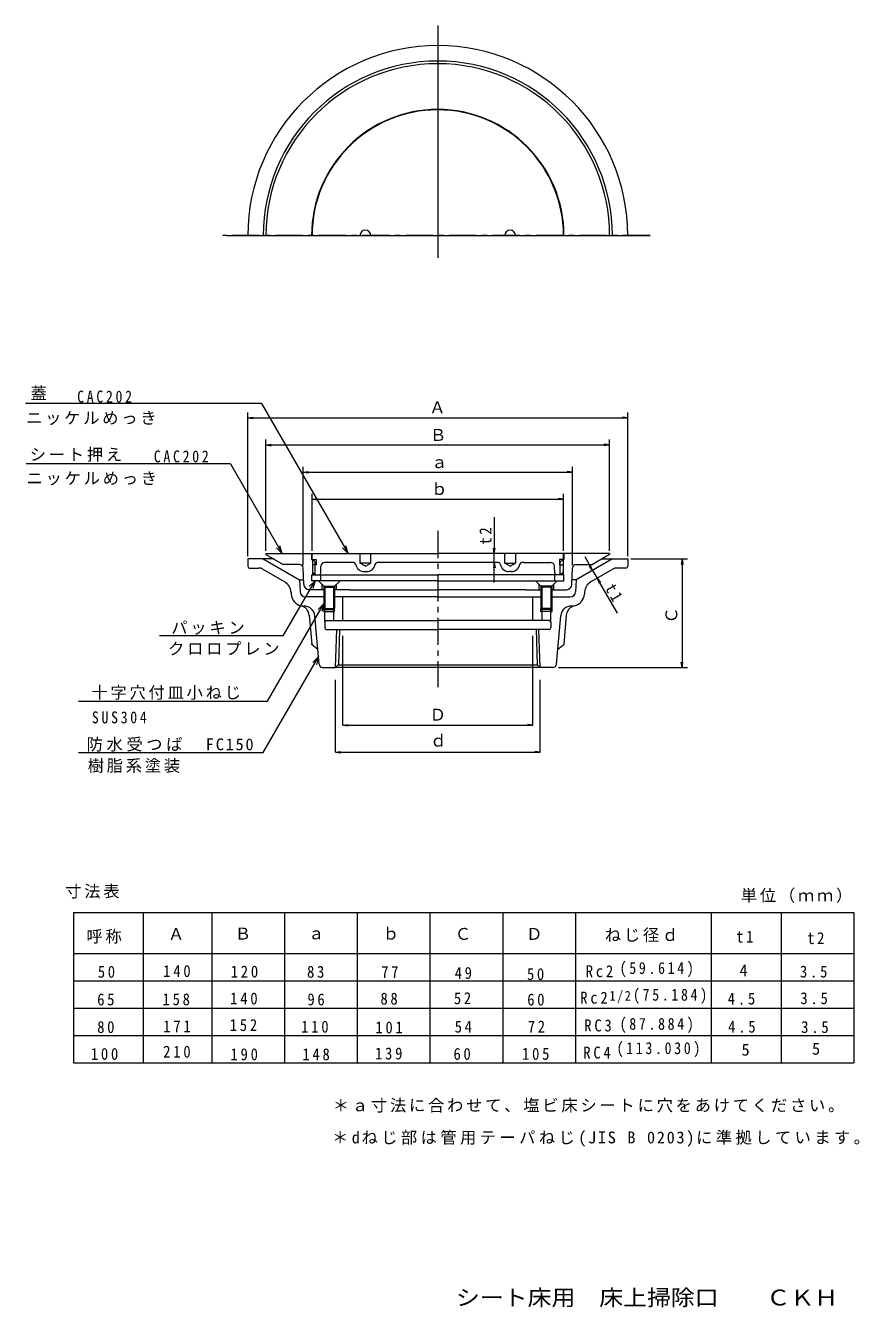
# Model space of a CAD drawing. Units: millimetres on the paper. Extents: x -78 to 76, y -119 to 117.
import ezdxf
from ezdxf.enums import TextEntityAlignment as Align

# ---------------------------------------------------------------- set-up
doc = ezdxf.new("R2010")
doc.units = ezdxf.units.MM
doc.linetypes.add('CHAIN1', pattern=[8, 5, -1, 1, -1])
for name, color, linetype, lineweight in [('0-0_通り芯', 7, 'Continuous', 18), ('0-4_その他', 7, 'Continuous', 18), ('0-5_寸法', 7, 'Continuous', 9), ('0-F', 7, 'Continuous', 9)]:
    doc.layers.add(name, color=color, linetype=linetype, lineweight=lineweight)
doc.layers.add('F-4_F-4ﾚｲﾔ', color=2, linetype='Continuous')
doc.styles.add('ＭＳ ゴシック', font='')
doc.styles.get('ＭＳ ゴシック').set_extended_font_data('MS Gothic')

msp = doc.modelspace()

# ---------------------------------------------------------------- linework, layer by layer
at = {"layer": '0-0_通り芯'}
for p, q in [((-2.095, 117.491), (-2.095, 74.724)), ((-40.989, 78.804), (37.004, 78.804)), ((-32.32, 19.24), (-37.095, 19.24)), ((-37.095, 19.24), (-37.095, 17.907)), ((-33.761, 20.24), (-2.095, 20.24)), ((-25.261, 19.14), (-25.261, 20.24)), ((-25.17, 19.14), (-25.17, 16.307)), ((-16.428, 20.24), (-16.428, 18.484)), ((-14.428, 18.484), (-14.428, 20.24)), ((29.572, 20.24), (-2.095, 20.24)), ((10.239, 18.484), (10.239, 20.24)), ((12.239, 20.24), (12.239, 18.484)), ((20.98, 19.14), (20.98, 16.307)), ((21.072, 19.14), (21.072, 20.24)), ((28.13, 19.24), (32.905, 19.24)), ((32.905, 19.24), (32.905, 17.907)), ((-36.761, 17.573), (-35.153, 17.573)), ((-34.32, 17.348), (-30.303, 15.032)), ((-27.57, 18.24), (-30.586, 18.24)), ((-26.795, 14.54), (-26.903, 17.598)), ((-24.67, 16.307), (-25.17, 16.807)), ((-23.653, 16.632), (-23.611, 17.932)), ((-17.565, 18.565), (-22.945, 18.562)), ((-15.428, 17.907), (-16.428, 18.484)), ((-15.595, 16.907), (-15.261, 16.907)), ((9.101, 18.579), (-13.29, 18.568)), ((11.405, 16.907), (11.072, 16.907)), ((11.239, 17.907), (12.239, 18.484)), ((13.772, 18.582), (13.376, 18.582)), ((13.772, 18.582), (18.755, 18.582)), ((19.464, 16.632), (19.422, 17.932)), ((20.48, 16.307), (20.98, 16.807)), ((22.605, 14.54), (22.714, 17.598)), ((23.38, 18.24), (26.397, 18.24)), ((30.13, 17.348), (26.114, 15.032)), ((32.572, 17.573), (30.964, 17.573)), ((-27.586, 15.382), (-26.853, 15.382)), ((-25.311, 16.307), (-2.095, 16.307)), ((-25.311, 15.24), (-25.311, 16.307)), ((-2.095, 15.24), (-25.311, 15.24)), ((-22.895, 14.04), (-24.095, 15.24)), ((-23.645, 15.24), (-23.645, 16.307)), ((-23.428, 14.573), (-23.428, 13.573)), ((-23.095, 14.24), (-23.095, 10.107)), ((-23.095, 14.24), (-21.095, 14.24)), ((-21.295, 14.04), (-20.095, 15.24)), ((-21.095, 14.24), (-21.095, 10.107)), ((-20.761, 13.573), (-20.761, 14.573)), ((21.122, 16.307), (-2.095, 16.307)), ((-2.095, 15.24), (21.122, 15.24)), ((17.105, 14.04), (15.905, 15.24)), ((16.572, 13.573), (16.572, 14.573)), ((16.905, 14.24), (16.905, 10.107)), ((18.905, 14.24), (16.905, 14.24)), ((18.705, 14.04), (19.905, 15.24)), ((18.905, 14.24), (18.905, 10.107)), ((19.239, 14.573), (19.239, 13.573)), ((19.455, 15.24), (19.455, 16.307)), ((21.122, 15.24), (21.122, 16.307)), ((23.397, 15.382), (22.664, 15.382)), ((-29.136, 13.132), (-29.12, 12.782)), ((-22.895, 12.248), (-26.47, 12.248)), ((-23.095, 13.573), (-25.795, 13.573)), ((-22.895, 14.04), (-22.895, 9.907)), ((-22.895, 14.04), (-21.295, 14.04)), ((-21.295, 14.04), (-21.295, 9.907)), ((-2.095, 12.248), (-21.295, 12.248)), ((-18.311, 13.573), (-21.095, 13.573)), ((-19.595, 7.907), (-19.595, 12.248)), ((-18.311, 13.573), (-2.095, 13.573)), ((14.122, 13.573), (-2.095, 13.573)), ((-2.095, 12.248), (17.105, 12.248)), ((14.122, 13.573), (16.905, 13.573)), ((15.405, 7.907), (15.405, 12.248)), ((17.105, 14.04), (17.105, 9.907)), ((18.705, 14.04), (17.105, 14.04)), ((18.705, 14.04), (18.705, 9.907)), ((18.705, 12.248), (22.28, 12.248)), ((18.905, 13.573), (21.605, 13.573)), ((24.947, 13.132), (24.93, 12.782)), ((-27.303, 10.632), (-26.745, 10.573)), ((-26.778, 10.573), (-26.753, 10.573)), ((-23.095, 10.107), (-22.895, 9.907)), ((-23.095, 10.107), (-23.095, 9.582)), ((-23.095, 9.582), (-22.895, 9.382)), ((-22.895, 7.715), (-22.895, 9.907)), ((-22.895, 9.907), (-21.295, 9.907)), ((-21.295, 9.907), (-21.295, 7.907)), ((-21.095, 9.582), (-21.295, 9.382)), ((16.905, 9.582), (17.105, 9.382)), ((17.105, 9.907), (17.105, 7.907)), ((18.705, 9.907), (17.105, 9.907)), ((18.905, 10.107), (18.705, 9.907)), ((18.705, 7.715), (18.705, 9.907)), ((18.905, 9.582), (18.705, 9.382)), ((18.905, 10.107), (18.905, 9.582)), ((23.114, 10.632), (22.555, 10.573)), ((22.589, 10.573), (22.564, 10.573)), ((-25.77, 8.857), (-25.311, 3.573)), ((-23.978, -0.16), (-24.761, 8.748)), ((-22.928, 7.573), (-22.928, 6.573)), ((-22.595, 7.907), (-2.095, 7.907)), ((18.405, 7.907), (-2.095, 7.907)), ((18.739, 7.573), (18.739, 6.573)), ((19.789, -0.16), (20.572, 8.748)), ((21.58, 8.857), (21.122, 3.573)), ((-22.595, 6.24), (-2.095, 6.24)), ((-20.925, -0.768), (-20.713, 6.24)), ((-20.212, 6.24), (-20.412, -0.269)), ((18.405, 6.24), (-2.095, 6.24)), ((16.023, 6.24), (16.222, -0.269)), ((16.742, -0.768), (16.524, 6.24)), ((-24.178, 2.565), (-25.395, 3.565)), ((19.989, 2.565), (21.205, 3.565)), ((-23.311, -0.768), (-20.928, -0.768)), ((-20.428, -0.268), (-20.928, -0.76)), ((16.739, -0.76), (-20.925, -0.768)), ((-20.428, -0.268), (16.222, -0.269)), ((16.239, -0.76), (7.322, -0.76)), ((16.239, -0.268), (16.739, -0.76)), ((19.122, -0.768), (16.739, -0.768))]:
    msp.add_line(p, q, dxfattribs=at)
at = {"layer": '0-0_通り芯', "linetype": 'CHAIN1', "lineweight": 9}
for p, q in [((-2.095, 117.491), (-2.095, 75.746)), ((37.004, 78.804), (-41.704, 78.804)), ((-2.095, 24.403), (-2.095, -4.35))]:
    msp.add_line(p, q, dxfattribs=at)
at = {"layer": '0-0_通り芯'}
for points in [[(-34.261, 19.24), (-27.586, 15.382), (-27.47, 13.19)], [(-33.761, 20.24), (-33.761, 20.073), (-30.586, 18.24)], [(-25.345, 20.24), (-25.345, 19.14), (-24.503, 19.14)], [(-24.67, 16.307), (-24.67, 18.64), (-25.17, 19.14)], [(-24.503, 19.14), (-24.503, 18.14), (-25.17, 18.14)], [(21.155, 20.24), (21.155, 19.14), (20.314, 19.14)], [(20.314, 19.14), (20.314, 18.14), (20.98, 18.14)], [(20.48, 16.307), (20.48, 18.64), (20.98, 19.14)], [(30.072, 19.24), (23.397, 15.382), (23.28, 13.19)], [(29.572, 20.24), (29.572, 20.073), (26.397, 18.24)], [(-15.428, 17.907), (-14.428, 18.484), (-16.428, 18.484)], [(11.239, 17.907), (10.239, 18.484), (12.239, 18.484)], [(-23.095, 10.107), (-21.095, 10.107), (-21.295, 9.907)], [(-23.095, 9.582), (-21.095, 9.582), (-21.095, 10.107)], [(18.905, 10.107), (16.905, 10.107), (17.105, 9.907)], [(18.905, 9.582), (16.905, 9.582), (16.905, 10.107)]]:
    msp.add_lwpolyline(points, dxfattribs=at)
for centre, radius, start, end in [((-2.095, 78.804), 35, 0, 180), ((-2.095, 78.804), 32.167, 0, 180), ((-2.095, 78.804), 31.667, 0, 180), ((-2.095, 78.804), 23.253, 0, 180), ((-2.095, 78.804), 23.167, 0, 180), ((-15.428, 78.804), 1, 0, 180), ((11.239, 78.804), 1, 360, 180), ((-36.761, 17.907), 0.333, 180, 270), ((-35.153, 15.907), 1.667, 60, 90), ((-27.57, 17.573), 0.667, 2.01111, 90), ((-23.986, 16.648), 0.333, 270, 357.94444), ((-22.945, 17.915), 0.667, 90, 178.01111), ((-17.565, 18.232), 0.333, 9.83023, 90.03009), ((-15.595, 18.573), 1.667, 189.83023, 270), ((-15.261, 18.573), 1.667, 270, 350.23505), ((-13.29, 18.234), 0.333, 90.03009, 170.23505), ((9.101, 18.234), 0.333, 9.76495, 89.96991), ((11.072, 18.573), 1.667, 189.76495, 270), ((11.405, 18.573), 1.667, 270, 350.16977), ((13.376, 18.232), 0.333, 89.96991, 170.16977), ((18.755, 17.915), 0.667, 1.98889, 90), ((19.797, 16.648), 0.333, 182.05556, 270), ((23.38, 17.573), 0.667, 90, 177.98889), ((30.964, 15.907), 1.667, 90, 120), ((32.572, 17.907), 0.333, 270, 360), ((-31.47, 13.007), 2.333, 3.05556, 60), ((-25.795, 14.573), 1, 181.95556, 270), ((21.605, 14.573), 1, 270, 358.04444), ((27.28, 13.007), 2.333, 120, 176.94444), ((-26.778, 12.907), 2.333, 183.04444, 256.9), ((-26.47, 13.248), 1, 183.01111, 270), ((22.28, 13.248), 1, 270, 356.98889), ((22.589, 12.907), 2.333, 283.1, 356.95556), ((-27.761, 8.682), 2, 4.97778, 76.9), ((-26.745, 8.573), 2, 5, 90.32222), ((22.555, 8.573), 2, 89.67778, 175), ((23.572, 8.682), 2, 103.1, 175.02222), ((-22.595, 7.573), 0.333, 90, 180), ((18.405, 7.573), 0.333, 0, 90), ((-22.595, 6.573), 0.333, 180, 270), ((18.405, 6.573), 0.333, 270, 360), ((-23.311, -0.102), 0.667, 185, 270), ((19.122, -0.102), 0.667, 270, 355)]:
    msp.add_arc(centre, radius, start, end, dxfattribs=at)
at = {"layer": '0-4_その他'}
for p, q in [((-37.095, 19.74), (-37.095, 46.24)), ((-37.095, 45.24), (-36.103, 45.371)), ((-37.095, 45.24), (32.905, 45.24)), ((-37.095, 45.24), (-36.103, 45.11)), ((32.905, 45.24), (31.914, 45.371)), ((32.905, 45.24), (31.914, 45.11)), ((32.905, 19.74), (32.905, 46.24)), ((-33.761, 20.74), (-33.761, 41.24)), ((-33.761, 40.24), (-32.77, 40.371)), ((-33.761, 40.24), (29.572, 40.24)), ((-33.761, 40.24), (-32.77, 40.11)), ((29.572, 40.24), (28.581, 40.371)), ((29.572, 40.24), (28.581, 40.11)), ((29.572, 20.74), (29.572, 41.24)), ((-26.903, 18.097), (-26.903, 36.24)), ((22.714, 18.097), (22.714, 36.24)), ((-26.903, 35.24), (-25.912, 35.371)), ((-26.903, 35.24), (22.714, 35.24)), ((-26.903, 35.24), (-25.912, 35.11)), ((22.714, 35.24), (21.723, 35.371)), ((22.714, 35.24), (21.723, 35.11)), ((-25.261, 20.74), (-25.261, 31.24)), ((21.072, 20.74), (21.072, 31.24)), ((-25.261, 30.24), (-24.27, 30.371)), ((-25.261, 30.24), (21.072, 30.24)), ((-25.261, 30.24), (-24.27, 30.11)), ((21.072, 30.24), (20.081, 30.371)), ((21.072, 30.24), (20.081, 30.11)), ((8.322, 26.918), (8.322, 20.24)), ((8.322, 20.24), (8.453, 21.232)), ((24.971, 19.671), (26.435, 17.138)), ((33.453, 19.24), (43.905, 19.24)), ((42.905, 19.24), (42.775, 18.249)), ((42.905, 19.24), (42.905, -0.768)), ((42.905, 19.24), (43.036, 18.249)), ((8.322, 18.579), (8.192, 17.587)), ((8.322, 18.579), (8.453, 17.587)), ((8.322, 14.875), (8.322, 18.579)), ((26.435, 17.138), (25.826, 17.931)), ((26.435, 17.138), (26.052, 18.062)), ((27.268, 15.697), (27.651, 14.774)), ((31.008, 9.227), (27.268, 15.697)), ((-19.595, -11.374), (-19.595, 5.062)), ((15.405, -11.374), (15.405, 5.062)), ((42.905, -0.768), (42.775, 0.223)), ((42.905, -0.768), (43.036, 0.223)), ((20.175, -0.768), (43.905, -0.768)), ((-20.924, -16.375), (-20.924, -3.004)), ((16.739, -16.375), (16.739, -3.004)), ((-19.602, -11.373), (-18.611, -11.243)), ((-19.602, -11.373), (-18.611, -11.504)), ((15.409, -11.373), (14.417, -11.243)), ((15.409, -11.373), (14.417, -11.504)), ((-20.938, -16.37), (-19.946, -16.24)), ((-20.938, -16.37), (-19.946, -16.501)), ((-20.924, -16.375), (16.739, -16.375)), ((16.774, -16.37), (15.783, -16.24)), ((16.774, -16.37), (15.783, -16.501))]:
    msp.add_line(p, q, dxfattribs=at)
at = {"layer": '0-4_その他', "lineweight": 9}
msp.add_line((-19.595, -11.374), (15.405, -11.374), dxfattribs=at)
at = {"layer": '0-4_その他'}
for points in [[(8.322, 18.579), (8.322, 20.24), (8.192, 21.232)], [(26.435, 17.138), (27.268, 15.697), (27.877, 14.904)]]:
    msp.add_lwpolyline(points, dxfattribs=at)
at = {"layer": '0-5_寸法'}
for p, q in [((-34.563, 47.859), (-78.026, 47.859)), ((-40.3, 36.736), (-77.956, 36.736)), ((-40.3, 36.736), (-30.776, 20.24)), ((-30.776, 20.24), (-31.837, 21.301)), ((-30.776, 20.24), (-31.165, 21.689)), ((-18.617, 20.24), (-19.005, 21.689)), ((-24.703, 15.24), (-25.764, 14.179)), ((-23.095, 11.004), (-24.155, 9.944)), ((-30.568, 5.081), (-53.381, 5.081)), ((-34.247, -16.412), (-24.077, 1.203)), ((-24.077, 1.203), (-25.137, 0.142)), ((-24.077, 1.203), (-24.465, -0.246)), ((-68.304, -16.412), (-34.247, -16.412))]:
    msp.add_line(p, q, dxfattribs=at)
for points in [[(-34.563, 47.859), (-18.617, 20.24), (-19.677, 21.301)], [(-30.568, 5.081), (-24.703, 15.24), (-25.091, 13.791)], [(-68.304, -6.983), (-33.48, -6.983), (-23.095, 11.004), (-23.483, 9.555)]]:
    msp.add_lwpolyline(points, dxfattribs=at)
at = {"layer": '0-F'}
for p, q in [((-69.192, -45.859), (74.556, -45.859)), ((-69.192, -45.859), (-69.192, -73.559)), ((-56.402, -45.859), (-56.402, -73.559)), ((-43.738, -45.859), (-43.738, -73.559)), ((-30.338, -45.859), (-30.338, -73.559)), ((-16.938, -45.859), (-16.938, -73.559)), ((-3.538, -45.859), (-3.538, -73.559)), ((9.862, -45.859), (9.862, -73.559)), ((23.253, -45.859), (23.253, -73.559)), ((48.253, -45.859), (48.253, -73.559)), ((61.156, -45.859), (61.156, -73.559)), ((74.556, -45.859), (74.556, -73.559)), ((-69.192, -53.459), (74.556, -53.459)), ((-69.192, -58.484), (74.556, -58.484)), ((-69.192, -63.509), (74.556, -63.509)), ((-69.192, -68.534), (74.556, -68.534)), ((-69.192, -73.559), (74.556, -73.559))]:
    msp.add_line(p, q, dxfattribs=at)

# ---------------------------------------------------------------- texts
at = {"layer": '0-0_通り芯', "char_height": 2.199, "attachment_point": 7, "style": 'ＭＳ ゴシック'}
for s, insert, rotation in [('\\T1.36;\\W0.9;t2', (7.821, 21.89), 90), ('\\T1.36;\\W0.9;t1', (28.61, 13.894), 300.029)]:
    msp.add_mtext(s, dxfattribs=dict(at, insert=insert, rotation=rotation))
at = {"layer": '0-4_その他', "style": 'ＭＳ ゴシック'}
for s, p in [('Ａ', (-3.662, 45.397)), ('Ｂ', (-3.523, 40.325)), ('ａ', (-3.315, 35.322)), ('ｂ', (-3.315, 30.388)), ('Ｄ', (-3.579, -11.213)), ('ｄ', (-3.497, -15.984))]:
    msp.add_text(s, height=2.199, dxfattribs=at).set_placement(p, align=Align.BOTTOM_LEFT)
msp.add_text('Ｃ', height=2.199, rotation=90, dxfattribs=at).set_placement((42.698, 7.339), align=Align.BOTTOM_LEFT)
at = {"layer": '0-5_寸法', "style": 'ＭＳ ゴシック'}
msp.add_text('蓋', height=2.199, dxfattribs=at).set_placement((-77.123, 48.024), align=Align.BOTTOM_LEFT)
at = {"layer": '0-5_寸法', "char_height": 2.199, "attachment_point": 7, "style": 'ＭＳ ゴシック'}
for s, insert in [('\\T1.39;\\W0.85;CAC202', (-68.532, 48.024)), ('\\T1.17;ニッケルめっき', (-77.945, 43.906)), ('\\T1.17;シート押え', (-77.266, 37.146)), ('\\T1.39;\\W0.85;CAC202', (-54.406, 37)), ('\\T1.17;ニッケルめっき', (-77.857, 32.78)), ('\\T1.17;パッキン', (-51.194, 5.263)), ('\\T1.17;クロロプレン', (-51.784, 1.492)), ('\\T1.17;十字穴付皿小ねじ', (-65.92, -6.705)), ('\\T1.39;\\W0.85;SUS304', (-65.821, -11.076)), ('\\T1.22;防水受つば\u3000FC150', (-66.782, -16.248)), ('\\T1.17;樹脂系塗装', (-66.599, -20.179))]:
    msp.add_mtext(s, dxfattribs=dict(at, insert=insert))
at = {"layer": '0-F', "style": 'ＭＳ ゴシック'}
for s, p in [('Ａ', (-51.8, -51.623)), ('Ｂ', (-39.495, -51.536)), ('ａ', (-26.003, -51.489)), ('ｂ', (-12.236, -51.536)), ('Ｃ', (1.06, -51.59)), ('Ｄ', (14.188, -51.59)), ('4', (53.501, -58.3)), ('5', (53.865, -72.919)), ('5', (66.848, -72.746))]:
    msp.add_text(s, height=2.199, dxfattribs=at).set_placement(p, align=Align.BOTTOM_LEFT)
at = {"layer": '0-F', "char_height": 2.199, "attachment_point": 7, "style": 'ＭＳ ゴシック'}
for s, insert in [('\\T1.17;寸法表', (-70.733, -43.319)), ('\\T1.17;単位（ｍｍ）', (53.73, -44.128)), ('\\T1.17;呼称', (-66.837, -51.625)), ('\\T1.17;ねじ径ｄ', (28.682, -51.358)), ('\\T1.36;\\W0.9;t1', (52.88, -51.469)), ('\\T1.36;\\W0.9;t2', (65.959, -51.734)), ('\\T1.36;\\W0.9;50', (-64.731, -57.932)), ('\\T1.38;\\W0.9;140', (-52.685, -57.81)), ('\\T1.38;\\W0.9;120', (-40.242, -57.902)), ('\\T1.36;\\W0.9;83', (-26.182, -57.936)), ('\\T1.36;\\W0.9;77', (-12.508, -57.936)), ('\\T1.36;\\W0.9;49', (1.02, -58.154)), ('\\T1.36;\\W0.9;50', (14.333, -58.362)), ('\\T1.38;\\W0.9;Rc2', (25.164, -57.844)), ('\\T1.39;\\W0.85;(59.614)', (31.42, -57.794)), ('\\T1.38;\\W0.9;3.5', (64.626, -57.902)), ('\\T1.36;\\W0.9;65', (-64.838, -63.028)), ('\\T1.38;\\W0.9;158', (-52.814, -63.009)), ('\\T1.38;\\W0.9;140', (-40.343, -62.85)), ('\\T1.36;\\W0.9;96', (-26.109, -63.028)), ('\\T1.36;\\W0.9;88', (-12.653, -62.882)), ('\\T1.36;\\W0.9;52', (0.875, -62.809)), ('\\T1.36;\\W0.9;60', (14.39, -63.052)), ('\\T1.38;\\W0.9;Rc2', (24.149, -62.716)), ('\\T1.39;\\W0.85;(75.184)', (33.881, -62.716)), ('\\T1.38;\\W0.9;4.5', (51.323, -62.882)), ('\\T1.38;\\W0.9;3.5', (64.706, -62.809)), ('\\T1.36;\\W0.9;80', (-64.838, -68.119)), ('\\T1.38;\\W0.9;171', (-52.668, -67.954)), ('\\T1.38;\\W0.9;152', (-40.435, -67.755)), ('\\T1.38;\\W0.9;110', (-27.27, -68.046)), ('\\T1.38;\\W0.9;101', (-13.597, -68.192)), ('\\T1.36;\\W0.9;54', (1.02, -68.046)), ('\\T1.36;\\W0.9;72', (14.491, -68)), ('\\T1.38;\\W0.9;RC3', (24.892, -67.828)), ('\\T1.39;\\W0.85;(87.884)', (31.42, -68.085)), ('\\T1.38;\\W0.9;4.5', (51.396, -68.046)), ('\\T1.38;\\W0.9;3.5', (64.852, -68.119)), ('\\T1.38;\\W0.9;210', (-52.685, -72.655)), ('\\T1.38;\\W0.9;139', (-13.669, -72.992)), ('\\T1.38;\\W0.9;RC4', (24.71, -72.82)), ('\\T1.39;\\W0.85;(113.030)', (30.861, -72.56)), ('\\T1.37;\\W0.9;100', (-66, -73.065)), ('\\T1.38;\\W0.9;190', (-40.289, -73.137)), ('\\T1.38;\\W0.9;148', (-27.052, -73.137)), ('\\T1.36;\\W0.9;60', (0.802, -73.065)), ('\\T1.38;\\W0.9;105', (13.414, -73.051)), ('\\T1.17;＊ａ寸法に合わせて、塩ビ床シートに穴をあけてください。', (-21.44, -82.756)), ('\\T1.21;＊dねじ部は管用テーパねじ(JIS\\~B\\~0203)に準拠しています。', (-21.583, -89.013))]:
    msp.add_mtext(s, dxfattribs=dict(at, insert=insert))
at = {"layer": '0-F', "color": 6, "insert": (29.519, -62.604), "char_height": 1.833, "attachment_point": 7, "style": 'ＭＳ ゴシック'}
msp.add_mtext('\\T1.26;\\W0.9;1/2', dxfattribs=at)
at = {"layer": 'F-4_F-4ﾚｲﾔ', "style": 'ＭＳ ゴシック', "width": 1.1}
msp.add_text('シート床用\u3000床上掃除口\u3000\u3000ＣＫＨ', height=2.933, dxfattribs=at).set_placement((1.244, -119.169), align=Align.BOTTOM_LEFT)

doc.saveas('drawing.dxf')
